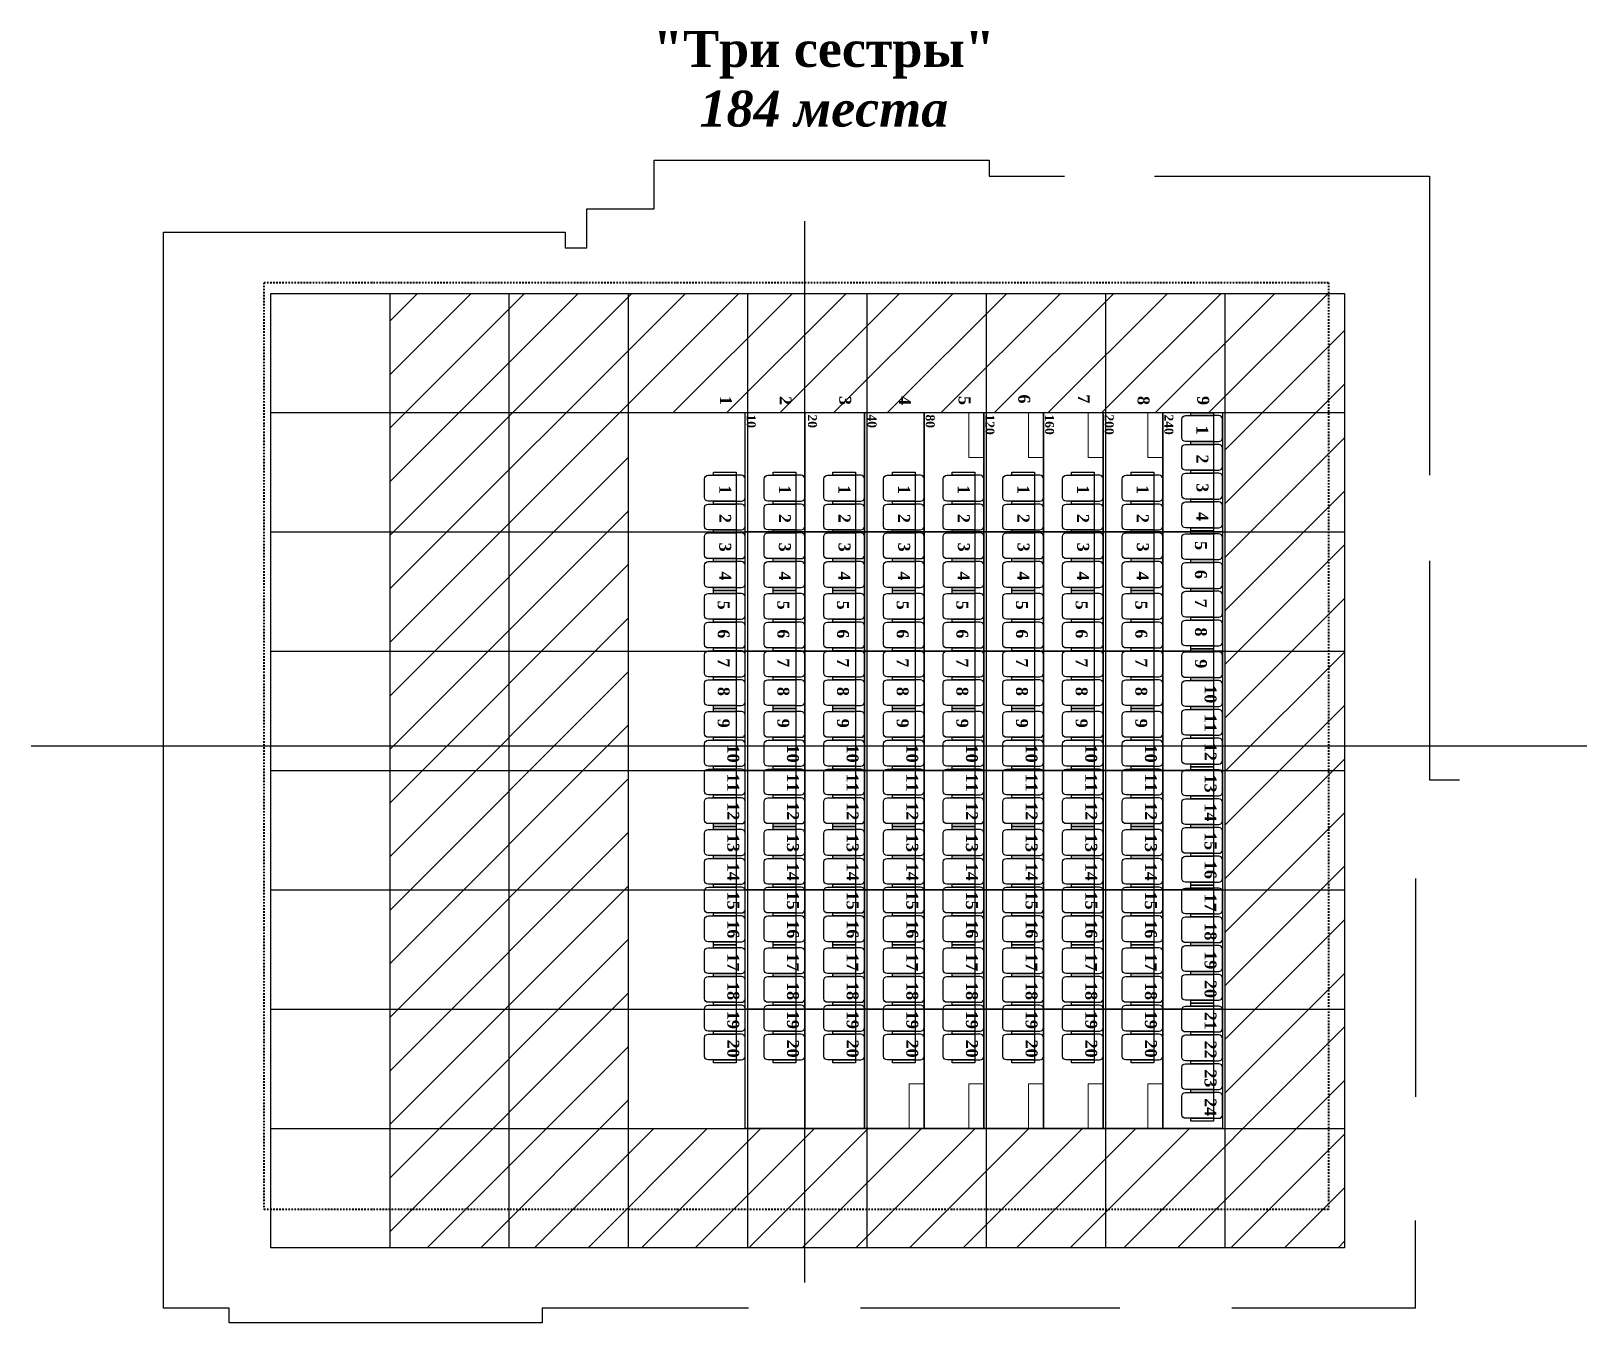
# Model space of a CAD drawing. Header units: millimetres. Extents: x -520232 to 211296, y -156633 to 78411.
# Drawn here: x -312700 to -286623, y -95142 to -73485 of the extents above; entities that cross this region are included whole.
import ezdxf

# ---------------------------------------------------------------- set-up
doc = ezdxf.new("R2010")
doc.units = ezdxf.units.MM
doc.linetypes.add('штрихпунктирнаяX2', pattern=[50.8, 25.4, -12.7, 0, -12.7])
for name, color, linetype in [('Декорации', 10, 'Continuous'), ('Оси', 7, 'Continuous'), ('Партер', 7, 'Continuous'), ('План галлереи', 7, 'Continuous'), ('План планшет1', 7, 'Continuous')]:
    doc.layers.add(name, color=color, linetype=linetype)
doc.layers.add('Сидения и станки', color=7, linetype='Continuous', lineweight=25)
doc.styles.get("Standard").update_dxf_attribs({"font": 'arial.ttf', "height": 300})

# ---------------------------------------------------------------- blocks, each defined once
blk = doc.blocks.new('A$C20D4365F')
at = {"layer": 'Сидения и станки'}
for points in [[(-1121.25, 530), (-808.75, 530, -0.41421356), (-748.75, 470), (-748.75, 0), (-1181.25, 0), (-1181.25, 470, -0.41421356)], [(-638.75, 530), (-326.25, 530, -0.41421356), (-266.25, 470), (-266.25, 0), (-698.75, 0), (-698.75, 470, -0.41421356)], [(-156.25, 530), (156.25, 530, -0.41421356), (216.25, 470), (216.25, 0), (-216.25, 0), (-216.25, 470, -0.41421356)], [(326.25, 530), (638.75, 530, -0.41421356), (698.75, 470), (698.75, 0), (266.25, 0), (266.25, 470, -0.41421356)], [(-748.75, 0), (-1181.25, 0), (-1181.25, -90, 0.41421356), (-1121.25, -150), (-808.75, -150, 0.41421356), (-748.75, -90)], [(-266.25, 0), (-698.75, 0), (-698.75, -90, 0.41421356), (-638.75, -150), (-326.25, -150, 0.41421356), (-266.25, -90)], [(216.25, 0), (-216.25, 0), (-216.25, -90, 0.41421356), (-156.25, -150), (156.25, -150, 0.41421356), (216.25, -90)], [(698.75, 0), (266.25, 0), (266.25, -90, 0.41421356), (326.25, -150), (638.75, -150, 0.41421356), (698.75, -90)]]:
    blk.add_lwpolyline(points, format="xyb", close=True, dxfattribs=at)
for points in [[(-1231.25, 380), (-1181.25, 380), (-1181.25, 0), (-1231.25, 0)], [(-748.75, 380), (-698.75, 380), (-698.75, 0), (-748.75, 0)], [(-266.25, 380), (-216.25, 380), (-216.25, 0), (-266.25, 0)], [(216.25, 380), (266.25, 380), (266.25, 0), (216.25, 0)], [(698.75, 380), (748.75, 380), (748.75, 0), (698.75, 0)]]:
    blk.add_lwpolyline(points, close=True, dxfattribs=at)
blk = doc.blocks.new('Партер Три сестры')
at = {"layer": 'Партер'}
for points in [[(-298917, -120365), (-299917, -120365), (-299917, -118365), (-298917, -118365), (-298917, -120365)], [(-297917, -120365), (-298917, -120365), (-298917, -118365), (-297917, -118365), (-297917, -120365)], [(-296917, -120365), (-297917, -120365), (-297917, -118365), (-296917, -118365), (-296917, -120365)], [(-295917, -120365), (-296917, -120365), (-296917, -118365), (-295917, -118365), (-295917, -120365)], [(-294917, -120365), (-295917, -120365), (-295917, -118365), (-294917, -118365), (-294917, -120365)], [(-293917, -120365), (-294917, -120365), (-294917, -118365), (-293917, -118365), (-293917, -120365)], [(-292917, -120365), (-293917, -120365), (-293917, -118365), (-292917, -118365), (-292917, -120365)], [(-291917, -120365), (-292917, -120365), (-292917, -118365), (-291917, -118365), (-291917, -120365)], [(-298917, -122365), (-299917, -122365), (-299917, -120365), (-298917, -120365), (-298917, -122365)], [(-297917, -122365), (-298917, -122365), (-298917, -120365), (-297917, -120365), (-297917, -122365)], [(-296917, -122365), (-297917, -122365), (-297917, -120365), (-296917, -120365), (-296917, -122365)], [(-295917, -122365), (-296917, -122365), (-296917, -120365), (-295917, -120365), (-295917, -122365)], [(-294917, -122365), (-295917, -122365), (-295917, -120365), (-294917, -120365), (-294917, -122365)], [(-293917, -122365), (-294917, -122365), (-294917, -120365), (-293917, -120365), (-293917, -122365)], [(-292917, -122365), (-293917, -122365), (-293917, -120365), (-292917, -120365), (-292917, -122365)], [(-291917, -122365), (-292917, -122365), (-292917, -120365), (-291917, -120365), (-291917, -122365)], [(-298917, -124365), (-299917, -124365), (-299917, -122365), (-298917, -122365), (-298917, -124365)], [(-297917, -124365), (-298917, -124365), (-298917, -122365), (-297917, -122365), (-297917, -124365)], [(-296917, -124365), (-297917, -124365), (-297917, -122365), (-296917, -122365), (-296917, -124365)], [(-295917, -124365), (-296917, -124365), (-296917, -122365), (-295917, -122365), (-295917, -124365)], [(-294917, -124365), (-295917, -124365), (-295917, -122365), (-294917, -122365), (-294917, -124365)], [(-293917, -124365), (-294917, -124365), (-294917, -122365), (-293917, -122365), (-293917, -124365)], [(-292917, -124365), (-293917, -124365), (-293917, -122365), (-292917, -122365), (-292917, -124365)], [(-291917, -124365), (-292917, -124365), (-292917, -122365), (-291917, -122365), (-291917, -124365)], [(-298917, -126365), (-299917, -126365), (-299917, -124365), (-298917, -124365), (-298917, -126365)], [(-297917, -126365), (-298917, -126365), (-298917, -124365), (-297917, -124365), (-297917, -126365)], [(-296917, -126365), (-297917, -126365), (-297917, -124365), (-296917, -124365), (-296917, -126365)], [(-295917, -126365), (-296917, -126365), (-296917, -124365), (-295917, -124365), (-295917, -126365)], [(-294917, -126365), (-295917, -126365), (-295917, -124365), (-294917, -124365), (-294917, -126365)], [(-293917, -126365), (-294917, -126365), (-294917, -124365), (-293917, -124365), (-293917, -126365)], [(-292917, -126365), (-293917, -126365), (-293917, -124365), (-292917, -124365), (-292917, -126365)], [(-291917, -126365), (-292917, -126365), (-292917, -124365), (-291917, -124365), (-291917, -126365)], [(-298917, -128365), (-299917, -128365), (-299917, -126365), (-298917, -126365), (-298917, -128365)], [(-297917, -128365), (-298917, -128365), (-298917, -126365), (-297917, -126365), (-297917, -128365)], [(-296917, -128365), (-297917, -128365), (-297917, -126365), (-296917, -126365), (-296917, -128365)], [(-295917, -128365), (-296917, -128365), (-296917, -126365), (-295917, -126365), (-295917, -128365)], [(-294917, -128365), (-295917, -128365), (-295917, -126365), (-294917, -126365), (-294917, -128365)], [(-293917, -128365), (-294917, -128365), (-294917, -126365), (-293917, -126365), (-293917, -128365)], [(-292917, -128365), (-293917, -128365), (-293917, -126365), (-292917, -126365), (-292917, -128365)], [(-291917, -128365), (-292917, -128365), (-292917, -126365), (-291917, -126365), (-291917, -128365)], [(-298917, -130365), (-299917, -130365), (-299917, -128365), (-298917, -128365), (-298917, -130365)], [(-297917, -130365), (-298917, -130365), (-298917, -128365), (-297917, -128365), (-297917, -130365)], [(-296917, -130365), (-297917, -130365), (-297917, -128365), (-296917, -128365), (-296917, -130365)], [(-295917, -130365), (-296917, -130365), (-296917, -128365), (-295917, -128365), (-295917, -130365)], [(-294917, -130365), (-295917, -130365), (-295917, -128365), (-294917, -128365), (-294917, -130365)], [(-293917, -130365), (-294917, -130365), (-294917, -128365), (-293917, -128365), (-293917, -130365)], [(-292917, -130365), (-293917, -130365), (-293917, -128365), (-292917, -128365), (-292917, -130365)], [(-291917, -130365), (-292917, -130365), (-292917, -128365), (-291917, -128365), (-291917, -130365)]]:
    blk.add_lwpolyline(points, dxfattribs=at)
at = {"layer": 'Партер', "color": 18, "lineweight": 13, "true_color": 0x000000}
for points in [[(-298917, -119115), (-298917, -118365), (-298667, -118365), (-298667, -119115), (-298917, -119115)], [(-297917, -119115), (-297917, -118365), (-297667, -118365), (-297667, -119115), (-297917, -119115)], [(-296917, -119115), (-296917, -118365), (-296667, -118365), (-296667, -119115), (-296917, -119115)], [(-295917, -119115), (-295917, -118365), (-295667, -118365), (-295667, -119115), (-295917, -119115)], [(-294917, -119115), (-294917, -118365), (-294667, -118365), (-294667, -119115), (-294917, -119115)], [(-298917, -130365), (-298917, -129615), (-298667, -129615), (-298667, -130365), (-298917, -130365)], [(-297917, -130365), (-297917, -129615), (-297667, -129615), (-297667, -130365), (-297917, -130365)], [(-296917, -130365), (-296917, -129615), (-296667, -129615), (-296667, -130365), (-296917, -130365)], [(-295917, -130365), (-295917, -129615), (-295667, -129615), (-295667, -130365), (-295917, -130365)]]:
    blk.add_lwpolyline(points, dxfattribs=at)
at = {"layer": 'Партер', "rotation": 270}
for p in [(-299767, -119716), (-298767, -120696), (-297767, -120696), (-296767, -120696), (-295767, -120696), (-294767, -120696), (-293767, -120696), (-292767, -120696), (-291767, -120696), (-299767, -121696), (-298767, -122676), (-297767, -122676), (-296767, -122676), (-295767, -122676), (-294767, -122676), (-293767, -122676), (-292767, -122676), (-291767, -122676), (-299767, -123676), (-298767, -124656), (-297767, -124656), (-296767, -124656), (-295767, -124656), (-294767, -124656), (-293767, -124656), (-292767, -124656), (-291767, -124656), (-299767, -125656), (-298767, -126636), (-297767, -126636), (-296767, -126636), (-295767, -126636), (-294767, -126636), (-293767, -126636), (-292767, -126636), (-291767, -126636), (-299767, -127636), (-298767, -128616), (-297767, -128616), (-296767, -128616), (-295767, -128616), (-294767, -128616), (-293767, -128616), (-292767, -128616), (-291767, -128616), (-299767, -129616)]:
    blk.add_blockref('A$C20D4365F', p, dxfattribs=at)
at = {"layer": 'Партер', "color": 3, "char_height": 200, "width": 382.45, "attachment_point": 4, "rotation": 90}
for s, insert in [('{\\fTimes New Roman|b1|i0|c204|p18;  24}', (-299717, -118874)), ('{\\fTimes New Roman|b1|i0|c204|p18;  23}', (-299717, -119356)), ('{\\fTimes New Roman|b1|i0|c204|p18;  22}', (-299717, -119839)), ('{\\fTimes New Roman|b1|i0|c204|p18;  20}', (-298717, -119854)), ('{\\fTimes New Roman|b1|i0|c204|p18;  20}', (-297717, -119854)), ('{\\fTimes New Roman|b1|i0|c204|p18;  20}', (-296717, -119854)), ('{\\fTimes New Roman|b1|i0|c204|p18;  20}', (-295717, -119854)), ('{\\fTimes New Roman|b1|i0|c204|p18;  20}', (-294717, -119854)), ('{\\fTimes New Roman|b1|i0|c204|p18;  20}', (-293717, -119854)), ('{\\fTimes New Roman|b1|i0|c204|p18;  20}', (-292717, -119854)), ('{\\fTimes New Roman|b1|i0|c204|p18;  20}', (-291717, -119854)), ('{\\fTimes New Roman|b1|i0|c204|p18;  21}', (-299717, -120321)), ('{\\fTimes New Roman|b1|i0|c204|p18;  19}', (-298717, -120336)), ('{\\fTimes New Roman|b1|i0|c204|p18;  19}', (-297717, -120336)), ('{\\fTimes New Roman|b1|i0|c204|p18;  19}', (-296717, -120336)), ('{\\fTimes New Roman|b1|i0|c204|p18;  19}', (-295717, -120336)), ('{\\fTimes New Roman|b1|i0|c204|p18;  19}', (-294717, -120336)), ('{\\fTimes New Roman|b1|i0|c204|p18;  19}', (-293717, -120336)), ('{\\fTimes New Roman|b1|i0|c204|p18;  19}', (-292717, -120336)), ('{\\fTimes New Roman|b1|i0|c204|p18;  19}', (-291717, -120336)), ('{\\fTimes New Roman|b1|i0|c204|p18;  20}', (-299717, -120854)), ('{\\fTimes New Roman|b1|i0|c204|p18;  18}', (-298717, -120819)), ('{\\fTimes New Roman|b1|i0|c204|p18;  18}', (-297717, -120819)), ('{\\fTimes New Roman|b1|i0|c204|p18;  18}', (-296717, -120819)), ('{\\fTimes New Roman|b1|i0|c204|p18;  18}', (-295717, -120819)), ('{\\fTimes New Roman|b1|i0|c204|p18;  18}', (-294717, -120819)), ('{\\fTimes New Roman|b1|i0|c204|p18;  18}', (-293717, -120819)), ('{\\fTimes New Roman|b1|i0|c204|p18;  18}', (-292717, -120819)), ('{\\fTimes New Roman|b1|i0|c204|p18;  18}', (-291717, -120819)), ('{\\fTimes New Roman|b1|i0|c204|p18;  19}', (-299717, -121336)), ('{\\fTimes New Roman|b1|i0|c204|p18;  17}', (-298717, -121301)), ('{\\fTimes New Roman|b1|i0|c204|p18;  17}', (-297717, -121301)), ('{\\fTimes New Roman|b1|i0|c204|p18;  17}', (-296717, -121301)), ('{\\fTimes New Roman|b1|i0|c204|p18;  17}', (-295717, -121301)), ('{\\fTimes New Roman|b1|i0|c204|p18;  17}', (-294717, -121301)), ('{\\fTimes New Roman|b1|i0|c204|p18;  17}', (-293717, -121301)), ('{\\fTimes New Roman|b1|i0|c204|p18;  17}', (-292717, -121301)), ('{\\fTimes New Roman|b1|i0|c204|p18;  17}', (-291717, -121301)), ('{\\fTimes New Roman|b1|i0|c204|p18;  18}', (-299717, -121819)), ('{\\fTimes New Roman|b1|i0|c204|p18;  16}', (-298717, -121854)), ('{\\fTimes New Roman|b1|i0|c204|p18;  16}', (-297717, -121854)), ('{\\fTimes New Roman|b1|i0|c204|p18;  16}', (-296717, -121854)), ('{\\fTimes New Roman|b1|i0|c204|p18;  16}', (-295717, -121854)), ('{\\fTimes New Roman|b1|i0|c204|p18;  16}', (-294717, -121854)), ('{\\fTimes New Roman|b1|i0|c204|p18;  16}', (-293717, -121854)), ('{\\fTimes New Roman|b1|i0|c204|p18;  16}', (-292717, -121854)), ('{\\fTimes New Roman|b1|i0|c204|p18;  16}', (-291717, -121854)), ('{\\fTimes New Roman|b1|i0|c204|p18;  17}', (-299717, -122301)), ('{\\fTimes New Roman|b1|i0|c204|p18;  15}', (-298717, -122336)), ('{\\fTimes New Roman|b1|i0|c204|p18;  15}', (-297717, -122336)), ('{\\fTimes New Roman|b1|i0|c204|p18;  15}', (-296717, -122336)), ('{\\fTimes New Roman|b1|i0|c204|p18;  15}', (-295717, -122336)), ('{\\fTimes New Roman|b1|i0|c204|p18;  15}', (-294717, -122336)), ('{\\fTimes New Roman|b1|i0|c204|p18;  15}', (-293717, -122336)), ('{\\fTimes New Roman|b1|i0|c204|p18;  15}', (-292717, -122336)), ('{\\fTimes New Roman|b1|i0|c204|p18;  15}', (-291717, -122336)), ('{\\fTimes New Roman|b1|i0|c204|p18;  16}', (-299717, -122850)), ('{\\fTimes New Roman|b1|i0|c204|p18;  14}', (-298717, -122819)), ('{\\fTimes New Roman|b1|i0|c204|p18;  14}', (-297717, -122819)), ('{\\fTimes New Roman|b1|i0|c204|p18;  14}', (-296717, -122819)), ('{\\fTimes New Roman|b1|i0|c204|p18;  14}', (-295717, -122819)), ('{\\fTimes New Roman|b1|i0|c204|p18;  14}', (-294717, -122819)), ('{\\fTimes New Roman|b1|i0|c204|p18;  14}', (-293717, -122819)), ('{\\fTimes New Roman|b1|i0|c204|p18;  14}', (-292717, -122819)), ('{\\fTimes New Roman|b1|i0|c204|p18;  14}', (-291717, -122819)), ('{\\fTimes New Roman|b1|i0|c204|p18;  15}', (-299717, -123333)), ('{\\fTimes New Roman|b1|i0|c204|p18;  13}', (-298717, -123301)), ('{\\fTimes New Roman|b1|i0|c204|p18;  13}', (-297717, -123301)), ('{\\fTimes New Roman|b1|i0|c204|p18;  13}', (-296717, -123301)), ('{\\fTimes New Roman|b1|i0|c204|p18;  13}', (-295717, -123301)), ('{\\fTimes New Roman|b1|i0|c204|p18;  13}', (-294717, -123301)), ('{\\fTimes New Roman|b1|i0|c204|p18;  13}', (-293717, -123301)), ('{\\fTimes New Roman|b1|i0|c204|p18;  13}', (-292717, -123301)), ('{\\fTimes New Roman|b1|i0|c204|p18;  13}', (-291717, -123301)), ('{\\fTimes New Roman|b1|i0|c204|p18;  14}', (-299717, -123815)), ('{\\fTimes New Roman|b1|i0|c204|p18;  12}', (-298717, -123834)), ('{\\fTimes New Roman|b1|i0|c204|p18;  12}', (-297717, -123834)), ('{\\fTimes New Roman|b1|i0|c204|p18;  12}', (-296717, -123834)), ('{\\fTimes New Roman|b1|i0|c204|p18;  12}', (-295717, -123834)), ('{\\fTimes New Roman|b1|i0|c204|p18;  12}', (-294717, -123834)), ('{\\fTimes New Roman|b1|i0|c204|p18;  12}', (-293717, -123834)), ('{\\fTimes New Roman|b1|i0|c204|p18;  12}', (-292717, -123834)), ('{\\fTimes New Roman|b1|i0|c204|p18;  12}', (-291717, -123834)), ('{\\fTimes New Roman|b1|i0|c204|p18;  13}', (-299717, -124298)), ('{\\fTimes New Roman|b1|i0|c204|p18;  11}', (-298717, -124316)), ('{\\fTimes New Roman|b1|i0|c204|p18;  11}', (-297717, -124316)), ('{\\fTimes New Roman|b1|i0|c204|p18;  11}', (-296717, -124316)), ('{\\fTimes New Roman|b1|i0|c204|p18;  11}', (-295717, -124316)), ('{\\fTimes New Roman|b1|i0|c204|p18;  11}', (-294717, -124316)), ('{\\fTimes New Roman|b1|i0|c204|p18;  11}', (-293717, -124316)), ('{\\fTimes New Roman|b1|i0|c204|p18;  11}', (-292717, -124316)), ('{\\fTimes New Roman|b1|i0|c204|p18;  11}', (-291717, -124316)), ('{\\fTimes New Roman|b1|i0|c204|p18;  12}', (-299717, -124830)), ('{\\fTimes New Roman|b1|i0|c204|p18;  10}', (-298717, -124799)), ('{\\fTimes New Roman|b1|i0|c204|p18;  10}', (-297717, -124799)), ('{\\fTimes New Roman|b1|i0|c204|p18;  10}', (-296717, -124799)), ('{\\fTimes New Roman|b1|i0|c204|p18;  10}', (-295717, -124799)), ('{\\fTimes New Roman|b1|i0|c204|p18;  10}', (-294717, -124799)), ('{\\fTimes New Roman|b1|i0|c204|p18;  10}', (-293717, -124799)), ('{\\fTimes New Roman|b1|i0|c204|p18;  10}', (-292717, -124799)), ('{\\fTimes New Roman|b1|i0|c204|p18;  10}', (-291717, -124799)), ('{\\fTimes New Roman|b1|i0|c204|p18;  11}', (-299717, -125313)), ('{\\fTimes New Roman|b1|i0|c204|p18;  9}', (-298556, -125385)), ('{\\fTimes New Roman|b1|i0|c204|p18;  9}', (-297556, -125385)), ('{\\fTimes New Roman|b1|i0|c204|p18;  9}', (-296556, -125385)), ('{\\fTimes New Roman|b1|i0|c204|p18;  9}', (-295556, -125385)), ('{\\fTimes New Roman|b1|i0|c204|p18;  9}', (-294556, -125385)), ('{\\fTimes New Roman|b1|i0|c204|p18;  9}', (-293556, -125385)), ('{\\fTimes New Roman|b1|i0|c204|p18;  9}', (-292556, -125385)), ('{\\fTimes New Roman|b1|i0|c204|p18;  9}', (-291556, -125385)), ('{\\fTimes New Roman|b1|i0|c204|p18;  10}', (-299717, -125795)), ('{\\fTimes New Roman|b1|i0|c204|p18;  8}', (-298556, -125918)), ('{\\fTimes New Roman|b1|i0|c204|p18;  8}', (-297556, -125918)), ('{\\fTimes New Roman|b1|i0|c204|p18;  8}', (-296556, -125918)), ('{\\fTimes New Roman|b1|i0|c204|p18;  8}', (-295556, -125918)), ('{\\fTimes New Roman|b1|i0|c204|p18;  8}', (-294556, -125918)), ('{\\fTimes New Roman|b1|i0|c204|p18;  8}', (-293556, -125918)), ('{\\fTimes New Roman|b1|i0|c204|p18;  8}', (-292556, -125918)), ('{\\fTimes New Roman|b1|i0|c204|p18;  8}', (-291556, -125918)), ('{\\fTimes New Roman|b1|i0|c204|p18;  9}', (-299556, -126382)), ('{\\fTimes New Roman|b1|i0|c204|p18;  7}', (-298556, -126400)), ('{\\fTimes New Roman|b1|i0|c204|p18;  7}', (-297556, -126400)), ('{\\fTimes New Roman|b1|i0|c204|p18;  7}', (-296556, -126400)), ('{\\fTimes New Roman|b1|i0|c204|p18;  7}', (-295556, -126400)), ('{\\fTimes New Roman|b1|i0|c204|p18;  7}', (-294556, -126400)), ('{\\fTimes New Roman|b1|i0|c204|p18;  7}', (-293556, -126400)), ('{\\fTimes New Roman|b1|i0|c204|p18;  7}', (-292556, -126400)), ('{\\fTimes New Roman|b1|i0|c204|p18;  7}', (-291556, -126400)), ('{\\fTimes New Roman|b1|i0|c204|p18;  8}', (-299556, -126915)), ('{\\fTimes New Roman|b1|i0|c204|p18;  6}', (-298556, -126883)), ('{\\fTimes New Roman|b1|i0|c204|p18;  6}', (-297556, -126883)), ('{\\fTimes New Roman|b1|i0|c204|p18;  6}', (-296556, -126883)), ('{\\fTimes New Roman|b1|i0|c204|p18;  6}', (-295556, -126883)), ('{\\fTimes New Roman|b1|i0|c204|p18;  6}', (-294556, -126883)), ('{\\fTimes New Roman|b1|i0|c204|p18;  6}', (-293556, -126883)), ('{\\fTimes New Roman|b1|i0|c204|p18;  6}', (-292556, -126883)), ('{\\fTimes New Roman|b1|i0|c204|p18;  6}', (-291556, -126883)), ('{\\fTimes New Roman|b1|i0|c204|p18;  7}', (-299556, -127397)), ('{\\fTimes New Roman|b1|i0|c204|p18;  5}', (-298556, -127365)), ('{\\fTimes New Roman|b1|i0|c204|p18;  5}', (-297556, -127365)), ('{\\fTimes New Roman|b1|i0|c204|p18;  5}', (-296556, -127365)), ('{\\fTimes New Roman|b1|i0|c204|p18;  5}', (-295556, -127365)), ('{\\fTimes New Roman|b1|i0|c204|p18;  5}', (-294556, -127365)), ('{\\fTimes New Roman|b1|i0|c204|p18;  5}', (-293556, -127365)), ('{\\fTimes New Roman|b1|i0|c204|p18;  5}', (-292556, -127365)), ('{\\fTimes New Roman|b1|i0|c204|p18;  5}', (-291556, -127365)), ('{\\fTimes New Roman|b1|i0|c204|p18;  6}', (-299556, -127880)), ('{\\fTimes New Roman|b1|i0|c204|p18;  4}', (-298582, -127854)), ('{\\fTimes New Roman|b1|i0|c204|p18;  4}', (-297582, -127854)), ('{\\fTimes New Roman|b1|i0|c204|p18;  4}', (-296582, -127854)), ('{\\fTimes New Roman|b1|i0|c204|p18;  4}', (-295582, -127854)), ('{\\fTimes New Roman|b1|i0|c204|p18;  4}', (-294582, -127854)), ('{\\fTimes New Roman|b1|i0|c204|p18;  4}', (-293582, -127854)), ('{\\fTimes New Roman|b1|i0|c204|p18;  4}', (-292582, -127854)), ('{\\fTimes New Roman|b1|i0|c204|p18;  4}', (-291582, -127854)), ('{\\fTimes New Roman|b1|i0|c204|p18;  5}', (-299556, -128362)), ('{\\fTimes New Roman|b1|i0|c204|p18;  3}', (-298582, -128337)), ('{\\fTimes New Roman|b1|i0|c204|p18;  3}', (-297582, -128337)), ('{\\fTimes New Roman|b1|i0|c204|p18;  3}', (-296582, -128337)), ('{\\fTimes New Roman|b1|i0|c204|p18;  3}', (-295582, -128337)), ('{\\fTimes New Roman|b1|i0|c204|p18;  3}', (-294582, -128337)), ('{\\fTimes New Roman|b1|i0|c204|p18;  3}', (-293582, -128337)), ('{\\fTimes New Roman|b1|i0|c204|p18;  3}', (-292582, -128337)), ('{\\fTimes New Roman|b1|i0|c204|p18;  3}', (-291582, -128337)), ('{\\fTimes New Roman|b1|i0|c204|p18;  4}', (-299582, -128851)), ('{\\fTimes New Roman|b1|i0|c204|p18;  2}', (-298582, -128819)), ('{\\fTimes New Roman|b1|i0|c204|p18;  2}', (-297582, -128819)), ('{\\fTimes New Roman|b1|i0|c204|p18;  2}', (-296582, -128819)), ('{\\fTimes New Roman|b1|i0|c204|p18;  2}', (-295582, -128819)), ('{\\fTimes New Roman|b1|i0|c204|p18;  2}', (-294582, -128819)), ('{\\fTimes New Roman|b1|i0|c204|p18;  2}', (-293582, -128819)), ('{\\fTimes New Roman|b1|i0|c204|p18;  2}', (-292582, -128819)), ('{\\fTimes New Roman|b1|i0|c204|p18;  2}', (-291582, -128819)), ('{\\fTimes New Roman|b1|i0|c204|p18;  3}', (-299582, -129334)), ('{\\fTimes New Roman|b1|i0|c204|p18;  1}', (-298582, -129302)), ('{\\fTimes New Roman|b1|i0|c204|p18;  1}', (-297582, -129302)), ('{\\fTimes New Roman|b1|i0|c204|p18;  1}', (-296582, -129302)), ('{\\fTimes New Roman|b1|i0|c204|p18;  1}', (-295582, -129302)), ('{\\fTimes New Roman|b1|i0|c204|p18;  1}', (-294582, -129302)), ('{\\fTimes New Roman|b1|i0|c204|p18;  1}', (-293582, -129302)), ('{\\fTimes New Roman|b1|i0|c204|p18;  1}', (-292582, -129302)), ('{\\fTimes New Roman|b1|i0|c204|p18;  1}', (-291582, -129302)), ('{\\fTimes New Roman|b1|i0|c204|p18;  2}', (-299582, -129816)), ('{\\fTimes New Roman|b1|i0|c204|p18;  1}', (-299582, -130299))]:
    blk.add_mtext(s, dxfattribs=dict(at, insert=insert))
at = {"layer": 'Партер', "color": 0, "char_height": 150, "width": 439.44, "attachment_point": 4, "rotation": 90}
for s, insert in [('{\\fTimes New Roman|b1|i0|c204|p18; 240}', (-299019, -130391)), ('{\\fTimes New Roman|b1|i0|c204|p18; 200}', (-298019, -130391)), ('{\\fTimes New Roman|b1|i0|c204|p18; 160}', (-297019, -130391)), ('{\\fTimes New Roman|b1|i0|c204|p18; 120}', (-296019, -130391)), ('{\\fTimes New Roman|b1|i0|c204|p18; 80}', (-295019, -130391)), ('{\\fTimes New Roman|b1|i0|c204|p18; 40}', (-294044, -130391)), ('{\\fTimes New Roman|b1|i0|c204|p18; 20}', (-293044, -130391)), ('{\\fTimes New Roman|b1|i0|c204|p18; 10}', (-292019, -130391))]:
    blk.add_mtext(s, dxfattribs=dict(at, insert=insert))
at = {"layer": 'Партер', "color": 5, "char_height": 200, "width": 500.97, "attachment_point": 4, "rotation": 90}
for s, insert in [('{\\fTimes New Roman|b1|i0|c204|p18;  9}', (-299594, -130795)), ('{\\fTimes New Roman|b1|i0|c204|p18;  8}', (-298594, -130795)), ('{\\fTimes New Roman|b1|i0|c204|p18;  7}', (-297594, -130821)), ('{\\fTimes New Roman|b1|i0|c204|p18;  6}', (-296594, -130821)), ('{\\fTimes New Roman|b1|i0|c204|p18;  5}', (-295594, -130795)), ('{\\fTimes New Roman|b1|i0|c204|p18;  4}', (-294594, -130795)), ('{\\fTimes New Roman|b1|i0|c204|p18;  3}', (-293594, -130795)), ('{\\fTimes New Roman|b1|i0|c204|p18;  2}', (-292594, -130795)), ('{\\fTimes New Roman|b1|i0|c204|p18;  1}', (-291594, -130795))]:
    blk.add_mtext(s, dxfattribs=dict(at, insert=insert))

msp = doc.modelspace()

# ---------------------------------------------------------------- hatches: boundary and pattern name
at = {"layer": 'Декорации', "lineweight": 13}
h = msp.add_hatch(dxfattribs=at)
h.set_pattern_fill('ANSI31', color=256, scale=200)
h.set_pattern_definition([(45, (3581.6, 26276.5), (-449.0128, 449.0128), [])])
h.paths.add_polyline_path([(-290684.607, -77881.631), (-306684.607, -77881.631), (-306684.607, -93881.631), (-290684.607, -93881.631)])
h.paths.add_polyline_path([(-302684.607, -79881.631), (-292684.607, -79881.631), (-292684.607, -91881.631), (-302684.607, -91881.631)], flags=16)

# ---------------------------------------------------------------- linework, layer by layer
for points in [[(-290684.607, -77881.631), (-290684.607, -93881.631), (-306684.607, -93881.631), (-306684.607, -77881.631), (-290684.607, -77881.631)], [(-292684.607, -79881.631), (-292684.607, -91881.631), (-302684.607, -91881.631), (-302684.607, -79881.631), (-292684.607, -79881.631)]]:
    msp.add_lwpolyline(points, dxfattribs=at)
at = {"layer": 'Оси'}
for p, q in [((-299738.107, -76670.089), (-299738.107, -94467.016)), ((-286622.79, -85471.131), (-312700.427, -85471.131))]:
    msp.add_line(p, q, dxfattribs=at)
at = {"layer": 'План галлереи', "linetype": 'штрихпунктирнаяX2', "lineweight": 40}
for p, q in [((-308801.607, -77703.631), (-308801.607, -93238.631)), ((-290954.607, -77703.631), (-308801.607, -77703.631)), ((-290954.607, -77703.631), (-290954.607, -93238.631)), ((-290954.607, -93238.631), (-308801.607, -93238.631))]:
    msp.add_line(p, q, dxfattribs=at)
at = {"layer": 'План планшет1', "color": 254}
for p, q in [((-302255.607, -76462.631), (-302255.607, -75651.631)), ((-302255.607, -75651.631), (-296639.607, -75651.631)), ((-296639.607, -75651.631), (-296639.607, -75919.631)), ((-296639.607, -75919.631), (-295379.607, -75919.631)), ((-293867.607, -75919.631), (-289259.607, -75919.631)), ((-289259.607, -75919.631), (-289259.607, -80930.631)), ((-303387.607, -77116.631), (-303387.607, -76462.631)), ((-303387.607, -76462.631), (-302255.607, -76462.631)), ((-310479.607, -94894.631), (-310479.607, -76856.631)), ((-310479.607, -76856.631), (-303746.607, -76856.631)), ((-303746.607, -76856.631), (-303746.607, -77116.631)), ((-303746.607, -77116.631), (-303746.607, -77116.631)), ((-303746.607, -77116.631), (-303387.607, -77116.631)), ((-308684.607, -93881.631), (-308684.607, -77881.631)), ((-308684.607, -77881.631), (-290684.607, -77881.631)), ((-306684.607, -93881.631), (-306684.607, -77881.631)), ((-304684.607, -93881.631), (-304684.607, -77881.631)), ((-302684.607, -93881.631), (-302684.607, -77881.631)), ((-300684.607, -93881.631), (-300684.607, -77881.631)), ((-298684.607, -93881.631), (-298684.607, -77881.631)), ((-296684.607, -93881.631), (-296684.607, -77881.631)), ((-294684.607, -93881.631), (-294684.607, -77881.631)), ((-292684.607, -93881.631), (-292684.607, -77881.631)), ((-290684.607, -77881.631), (-290684.607, -93881.631)), ((-308684.607, -79881.631), (-290684.607, -79881.631)), ((-308684.607, -81881.631), (-290684.607, -81881.631)), ((-289259.607, -82365.631), (-289259.607, -86035.631)), ((-308684.607, -83881.631), (-290684.607, -83881.631)), ((-308684.607, -85881.631), (-290684.607, -85881.631)), ((-289259.607, -86035.631), (-288759.607, -86035.631)), ((-308684.607, -87881.631), (-290684.607, -87881.631)), ((-289497.607, -87689.631), (-289497.607, -91354.631)), ((-308684.607, -89881.631), (-290684.607, -89881.631)), ((-308684.607, -91881.631), (-290684.607, -91881.631)), ((-289497.607, -94894.631), (-289497.607, -93423.631)), ((-290684.607, -93881.631), (-308684.607, -93881.631)), ((-309378.607, -94894.631), (-310479.607, -94894.631)), ((-309378.607, -95141.631), (-309378.607, -94894.631)), ((-300677.607, -94894.631), (-304135.607, -94894.631)), ((-304135.607, -94894.631), (-304135.607, -95141.631)), ((-294450.607, -94894.631), (-298798.607, -94894.631)), ((-289497.607, -94894.631), (-292573.607, -94894.631)), ((-304135.607, -95141.631), (-309378.607, -95141.631))]:
    msp.add_line(p, q, dxfattribs=at)

# ---------------------------------------------------------------- block references
at = {"layer": 'Декорации', "lineweight": 13, "rotation": 180}
msp.add_blockref('Партер Три сестры', (-592649.222, -210246.802), dxfattribs=at)

# ---------------------------------------------------------------- texts
at = {"layer": 'Партер', "insert": (-299412.45, -74290.133), "char_height": 600, "width": 15854.2162, "attachment_point": 5}
msp.add_mtext('{\\fTimes New Roman|b1|i0|c204|p18;"Три сестры"\\P\\fTimes New Roman|b1|i1|c204|p18;184 места}', dxfattribs=at)

doc.saveas('drawing.dxf')
